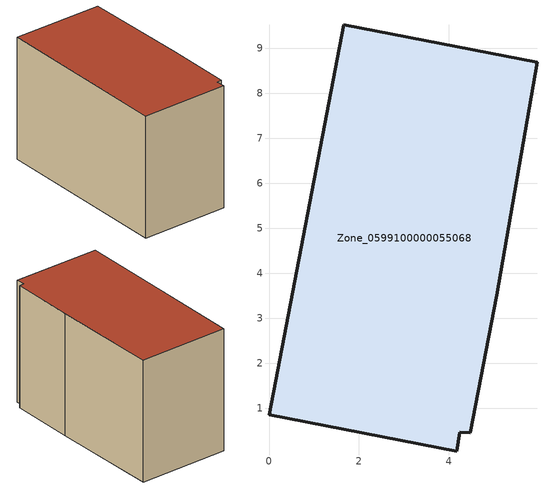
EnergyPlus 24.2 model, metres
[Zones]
Zone_0599100000055068
 floor ground (C_G): 5.96,8.69 5.06,3.51 4.48,0.45 4.24,0.47 4.17,0.04 0,0.85 1.66,9.52 z0
 wall outside (C_F): 5.06,3.51 5.96,8.69 1.66,9.52 0,0.85 4.17,0.04 4.24,0.47 4.48,0.45 5.06,3.51 z0:5.96
 roof outside (C_R): 0,0.85 4.17,0.04 4.24,0.47 4.48,0.45 5.06,3.51 5.96,8.69 1.66,9.52 z5.96
[BUILDING]
Pand.0599100000055068: North Axis=0; Terrain=City; Loads Convergence Tolerance Value=0.04; Temperature Convergence Tolerance Value=0.4; Solar Distribution=FullExterior; Maximum Number of Warmup Days=25; Minimum Number of Warmup Days=1
[Site:Location]
Rotterdam.The.Hague.AP_ZH_NLD Design_Conditions: Latitude=51.96; Longitude=4.45; Time Zone=1; Elevation=-4.5
[SITE:GROUNDTEMPERATURE:BUILDINGSURFACE]
18, 18, 18, 18, 18, 18, 18, 18, 18, 18, 18, 18
[MATERIAL] Thermal Absorptance=0.9; Solar Absorptance=0.7; Visible Absorptance=0.7
Name | Roughness | Thickness | Conductivity | Density | Specific Heat
G.TC.1946-1964 | MediumSmooth | 0.15 | 1 | 540 | 1210
F.TC.1946-1964 | Rough | 0.3 | 0.857143 | 1920 | 840
R.TC.1946-1964 | MediumRough | 0.2 | 0.235294 | 1500 | 1000
[CONSTRUCTION]
C_G: G.TC.1946-1964
C_F: F.TC.1946-1964
C_R: R.TC.1946-1964
[ZONE]
Zone_0599100000055068: Type=1; Multiplier=1; Ceiling Height=Autocalculate; Volume=Autocalculate; Floor Area=autocalculate; Part of Total Floor Area=Yes
[ZONEINFILTRATION:DESIGNFLOWRATE]
Infil_Zone_0599100000055068: Zone or ZoneList or Space or SpaceList=Zone_0599100000055068; Schedule=AlwaysOn; Design Flow Rate Calculation Method=Flow/Area; Flow Rate per Floor Area=0.003; Constant Term Coefficient=1; Temperature Term Coefficient=0; Velocity Term Coefficient=0; Velocity Squared Term Coefficient=0
[HVACTEMPLATE:ZONE:IDEALLOADSAIRSYSTEM]
Zone_0599100000055068: Maximum Heating Supply Air Temperature=50; Minimum Cooling Supply Air Temperature=13; Maximum Heating Supply Air Humidity Ratio=0.0156; Minimum Cooling Supply Air Humidity Ratio=0.0077; Heating Limit=NoLimit; Cooling Limit=NoLimit; Dehumidification Control Type=ConstantSensibleHeatRatio; Cooling Sensible Heat Ratio=0.7; Dehumidification Setpoint=60; Humidification Control Type=None; Humidification Setpoint=30; Outdoor Air Method=None; Outdoor Air Flow Rate per Person=0.00944; Outdoor Air Flow Rate per Zone Floor Area=0; Outdoor Air Flow Rate per Zone=0; Demand Controlled Ventilation Type=None; Outdoor Air Economizer Type=NoEconomizer; Heat Recovery Type=None; Sensible Heat Recovery Effectiveness=0.7; Latent Heat Recovery Effectiveness=0.65
[ZONECONTROL:THERMOSTAT]
ThermostatControl_Zone_0599100000055068: Zone or ZoneList=Zone_0599100000055068; Control Type Schedule=DualSetpointControlType; Control 1=Thermostat_Zone_0599100000055068; Temperature Difference Between Cutout And Setpoint=0
[THERMOSTATSETPOINT:DUALSETPOINT]
Thermostat_Zone_0599100000055068: Heating Setpoint Temperature Schedule=HeatingSetpoint_Zone_0599100000055068; Cooling Setpoint Temperature Schedule=CoolingSetpoint_Zone_0599100000055068
[SCHEDULE:COMPACT]
HeatingSetpoint_Zone_0599100000055068: Through: 12/31, For: AllDays, Until: 24:00, 21
CoolingSetpoint_Zone_0599100000055068: Through: 12/31, For: AllDays, Until: 24:00, 24
DualSetpointControlType: Through: 12/31, For: AllDays, Until: 24:00, 4
AlwaysOn: Through: 12/31, For: AllDays, Until: 24:00, 1
